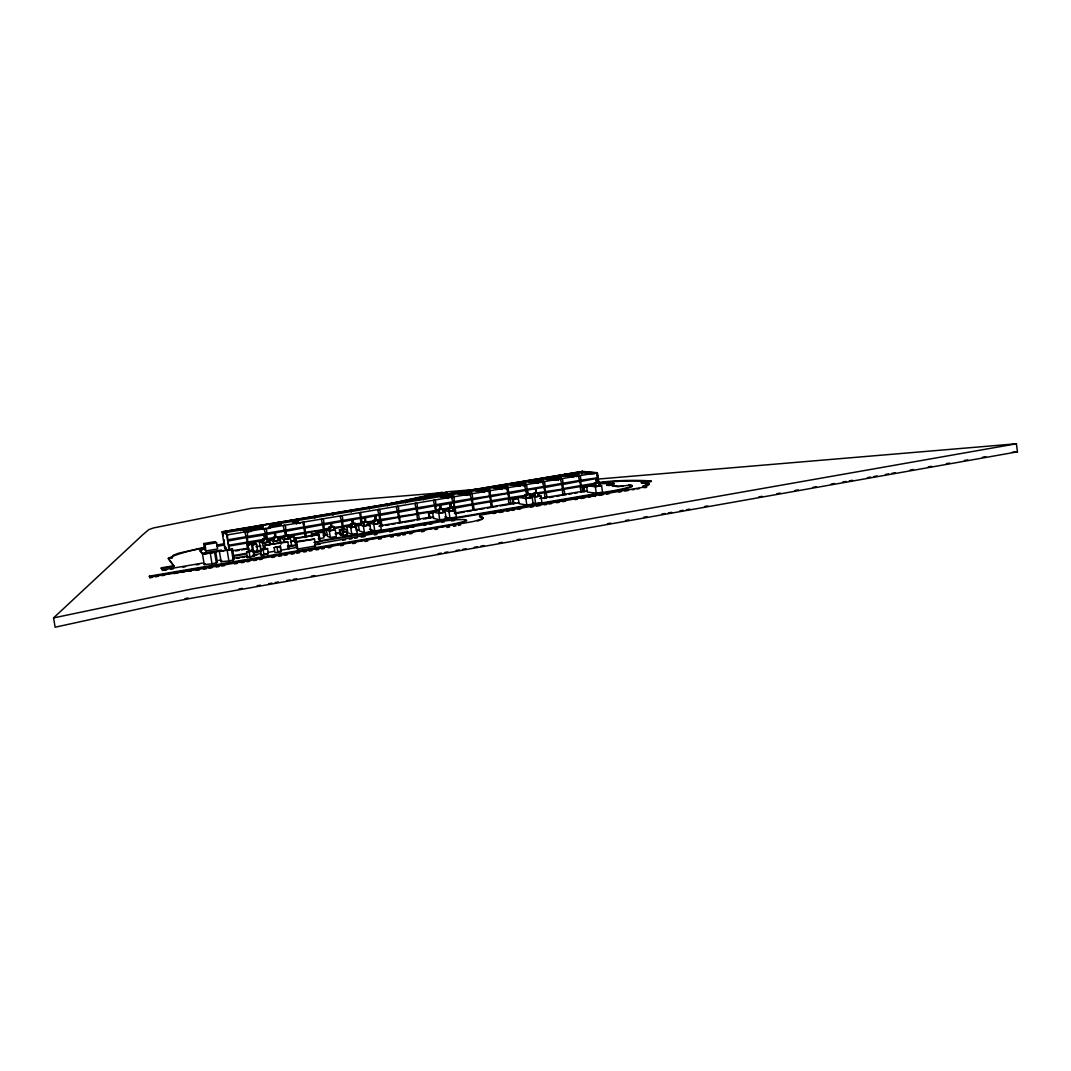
<?xml version="1.0" encoding="UTF-8"?>
<svg xmlns="http://www.w3.org/2000/svg" width="1071" height="1071" viewBox="0 0 1071 1071"><rect width="100%" height="100%" fill="white"/><g stroke="black" fill="none" stroke-linecap="round" stroke-linejoin="round"><path stroke-width="1.5" d="M247.99 542.448L247.187 537.428M247.12 536.999C249.222 529.409 242.18 530.399 246.691 537.08M450.449 497.453L450.958 496.73L451.667 497.48M502.018 487.841L501.335 487.091L497.252 488.617L497.064 487.385L502.888 486.408L504.24 486.595L504.414 487.948M541.498 482.365L540.815 481.615L540.373 482.552M557.696 479.219L557.014 478.469L556.518 479.179M559.236 479.38L558.339 478.71L558.513 479.862M572.543 475.979L571.379 475.711L572.436 476.207M494.293 486.863L495.471 486.676M462.886 493.262L462.203 492.513L458.254 494.012L458.067 492.794L465.122 492.017L465.309 493.249L464.064 493.035M467.304 494.186L467.813 493.463L469.794 494.2M485.297 491.161L486.502 490.96M500.652 487.653L499.581 487.144L500.157 488.122M500.84 487.559L500.974 489.152M541.926 482.526L542.435 481.816L543.117 482.579M547.709 478.135L546.839 477.479L546.786 478.483M518.351 484.681L518.11 483.128L516.717 482.954L510.974 483.918L511.148 485.123L515.633 484.748M533.425 481.415L532.541 480.745L532.715 481.87M580.549 481.12L581.272 485.966M580.495 480.718C581.767 472.713 576.144 475.203 580.107 480.785M228.699 545.715L227.882 540.681M562.703 484.132L563.426 488.992M227.815 540.266L227.347 534.911L222.058 531.778L224.79 548.325L227.092 550.133M562.636 483.731C563.975 475.725 558.165 478.202 562.248 483.797M544.778 487.171L545.5 492.031M544.711 486.756C546.009 478.777 540.346 481.16 544.322 486.823M649.28 484.574L641.355 482.606L651.396 481.535M526.704 489.795C528.083 481.281 522.113 484.788 526.316 489.862M509.421 498.135L509.02 493.584L526.37 490.277M501.723 488.242L500.907 488.028L508.042 487.131L508.631 492.847M490.531 496.328L491.268 501.215M473.047 504.307L472.298 499.407M472.231 498.992C473.77 491.013 467.746 493.222 471.829 499.059M453.984 502.5L454.733 507.413M453.515 502.152C449.231 496.85 455.51 493.624 453.917 502.085M436.339 510.519L435.589 505.606M435.522 505.191C437.142 497.667 430.957 498.872 435.121 505.258M398.559 511.858L399.322 516.798M398.091 511.51C393.833 506.074 399.818 503.075 398.492 511.443M379.857 514.589C381.624 507.092 375.198 508.163 379.455 514.656M361.985 523.13L361.61 518.484L379.509 515.071M361.141 517.748L360.659 512.487M343.202 526.316L342.412 521.336M342.345 520.921C344.032 513.009 337.646 514.87 341.93 520.988M341.997 521.416L323.897 524.803L324.326 529.502M323.054 524.188C318.743 517.855 325.156 516.342 323.469 524.107M323.121 524.603L304.994 528.057L305.369 532.715M304.512 527.32L304.03 522.005M286.332 535.942L285.529 530.948M285.047 530.6C280.656 524.857 287.148 522.179 285.462 530.533M285.114 531.015L266.826 534.496L267.201 539.195M534.79 481.441L535.969 481.481M539.904 482.419L539.329 481.441L539.061 482.566M484.092 491.067L483.289 490.17L483.463 491.308M495.806 486.85L496.904 486.662M445.951 496.368L447.143 496.409M574.136 475.979L575.314 476.019M515.807 484.574L514.83 483.864L514.964 485.632L519.261 485.337M570.883 476.06L570.107 475.163L570.267 476.3M444.96 496.475L444.599 495.512L443.943 496.435M483.69 491.321L479.473 491.602L479.286 489.621L478.175 489.808L478.857 490.558L486.435 489.594L486.622 490.826L485.31 490.625M503.223 487.907L504.347 487.72M525.151 485.806L524.803 484.828L524.134 485.765M559.745 479.299L560.936 479.339M451.788 497.453L453.006 497.493M477.8 490.076L477.452 489.112L476.796 490.036M280.883 551.739L280.374 546.103L274.149 547.576L274.966 552.663L280.883 551.739L280.374 546.103M490.464 495.913L489.969 490.732M417.047 508.31C418.774 500.786 412.429 501.978 416.646 508.377M417.877 513.652L417.114 508.725M380.7 519.957L379.924 515.004M261.056 555.046L268.379 553.64L267.563 548.553L260.614 549.383L261.056 555.046L268.379 553.64M266.331 533.76C268.419 526.611 261.525 526.731 265.903 533.827M247.106 557.429L254.47 556.01L253.64 550.936L246.705 551.766L247.106 557.429L254.47 556.01M299.626 522.648L299.09 523.398L292.744 520.693L293.253 519.971L300.362 523.184L293.253 519.971M297.564 522.996L291.245 520.305L290.723 521.028L297.028 523.746M293.976 520.493L292.744 520.693M466.715 520.667L461.28 522.956L449.084 525.486L149.512 576.854L149.391 576.171L448.99 524.817C486.796 517.601 453.194 519.114 440.529 521.711L314.727 544.416M223.959 542.127L224.026 539.65M246.758 537.495L228.324 541.002M247.642 542.943L228.766 546.13M265.983 534.255L266.786 539.262M304.151 527.802L285.957 531.27M305.021 533.211L287.871 536.504M323.978 529.998L305.436 533.144M342.854 526.798L334.125 528.659M360.793 518.23L342.814 521.657M361.637 523.612L360.164 524.255M380.352 520.439L377.849 521.256M398.158 511.925L380.312 515.325M398.988 517.28L381.142 520.693L381.878 525.419L380.714 525.633M416.713 508.792L398.934 512.179M417.529 514.134L399.389 517.213M435.187 505.673L417.489 509.046M436.004 511.001L417.944 514.067M453.582 502.567L454.332 507.48M454.399 507.882L452.913 508.524M471.896 499.474L454.332 502.821M472.699 504.789L455.148 508.149L456.407 517.065L449.967 518.163L444.76 516.905M490.13 496.395L472.646 499.729M490.933 501.697L473.101 504.709M508.297 493.329L490.879 496.649M509.086 498.617L491.669 501.951L492.379 506.623M544.376 487.238L526.771 490.21M545.166 492.499L537.762 494.133M562.315 484.199L545.099 487.479M563.092 489.46L545.875 492.754C548.66 498.751 543.707 499.287 544.724 492.941M580.161 481.187L563.025 484.453M580.937 486.435L563.48 489.393M597.939 478.188L580.87 481.441M568.166 475.778L563.4 476.354L563.226 475.149L568.902 474.185L570.441 474.346L570.615 475.551M521.162 484.681L522.019 484.534M448.267 496.409L447.143 496.583L448.227 497.091M565.675 474.908L566.653 474.962M576.8 476.649L575.729 476.14L576.827 475.966M248.539 531.778L248.338 530.6L247.829 531.765M523.398 485.765L523.224 484.614L522.728 485.739M552.449 478.268L553.279 478.121M554.738 479.326L554.35 478.188L554.296 479.393M463.971 493.129L464.988 493.169M469.272 494.922L465.055 495.204L464.854 493.959C468.496 494.561 463.971 491.937 465.564 494.32M596.627 479.192L1016.406 443.782L1017.45 451.828L194.132 597.752L163.622 603.509L55.13 627.218L53.55 617.913L142.684 534.817L148.815 529.61L153.394 527.976L251.257 508.337L446.902 492.365M577.577 476.086L578.581 476.14M470.075 494.159L471.106 494.213M488.189 491.12L489.983 490.746M419.149 499.032L419.537 499.675M482.459 519.047C485.699 516.811 476.97 517.588 480.21 516.115M246.183 530.292L246.009 529.194M233.157 559.986L234.188 559.383L232.501 548.995L219.408 551.337L221.108 561.74L228.899 560.936L233.157 559.986L231.47 549.584L232.501 548.995M205.498 547.696C192.834 550.066 179.272 552.904 168.334 558.299L172.016 558.219L173.181 555.287L178.161 553.346L205.404 547.094M221.108 561.74L222.166 561.124M216.315 562.877L217.4 562.248L215.699 551.86L202.539 554.202L204.253 564.618L212.018 563.828L216.315 562.877L214.615 552.449L215.699 551.86M245.406 529.221L245.594 530.386M204.253 564.618L205.364 564.002M339.413 529.797L344.407 528.94L339.413 529.797L340.163 534.616L341.1 534.148M480.584 519.971L481.682 519.489M201.683 550.307L200.076 551.15L202.861 553.841L221.764 550.936M246.343 537.963L247.575 542.515M550.387 478.951C550.855 475.912 549.088 481.803 546.063 479.259L545.875 478.054L551.578 477.104L553.064 477.251L553.252 478.469M247.214 543.399L247.99 548.205M485.016 488.617L475.778 489.822L475.966 491.04L480.357 490.665M514.964 485.632L519.77 484.628M531.497 481.709C531.926 478.67 530.694 483.771 528.646 482.191L528.458 480.973L535.62 480.183L535.808 481.401L534.362 481.227M294.873 538.994L295.395 542.221M294.284 539.208L296.198 542.636M492.299 506.663L491.161 506.824L490.505 502.138M646.844 485.832L648.102 485.364M295.676 539.396L295.757 539.637M539.824 481.883L539.637 480.651L538.178 480.477L532.407 481.455L532.582 482.673L537.147 482.285M419.832 498.711L422.242 497.921M472.271 505.231L472.94 509.93L474.172 509.742M303.722 528.271L304.954 532.796M455.777 512.889L454.733 513.049M508.056 487.72L506.396 487.921L506.342 488.965M304.579 533.679L305.181 537.495M512.085 483.155L513.277 482.967M342.399 527.267L342.707 529.154M441.265 495.043L442.47 494.856M379.897 520.908L381.356 529.877L374.796 530.988L369.535 529.181M360.552 512.54L359.481 512.701L360.74 517.815M369.254 507.119L370.459 506.931L370.66 508.23M351.047 510.171L352.265 509.983L352.466 511.295M471.414 499.943L472.646 504.374M304.017 522.032L302.758 522.22L304.084 527.387M489.648 496.864L490.879 501.282M507.801 493.798L509.033 498.202M543.881 487.693L545.112 492.098M596.44 483.075L597.323 482.927L596.186 479.219L596.44 483.075L597.323 482.927M579.652 481.655L580.884 486.033M595.878 479.313L596.775 479.165M597.431 478.657L598.02 482.646M527.119 494.815L528.03 494.668L527.454 490.866L526.557 491.027L527.695 494.762L527.454 490.866M536.477 493.276L535.902 489.487M562.596 489.929C561.74 496.248 566.505 495.699 563.801 489.715M440.81 509.475L440.583 505.552L439.659 505.713L440.81 509.475L440.583 505.552M450.409 507.815L451.333 507.654L450.744 503.839L449.82 503.986L450.409 507.815L451.333 507.654M203.718 549.102L199.969 550.534L202.861 553.841M439.659 505.713L440.609 509.435L453.729 507.092M340.35 530.158L345.692 529.422L340.35 530.158L341.114 534.991L342.372 534.657M375.399 520.533L376.336 520.372L375.734 516.503L374.796 516.664L375.399 520.533L375.345 516.61M352.453 523.853L353.39 523.692L352.787 519.837L351.85 519.997L352.453 523.853L353.39 523.692M331.059 527.066L331.997 526.905L331.394 523.05L330.457 523.21L331.059 527.066L330.845 523.103M365.01 518.364L365.064 522.273L364.461 518.418L365.398 518.257L366.014 522.113M285.636 535.741L286.6 535.567L285.435 531.738L285.636 535.741L286.6 535.567M265.474 539.155L264.51 539.315L263.881 535.406L264.845 535.246L265.474 539.155L264.309 535.299M275.086 537.522L276.05 537.361L275.421 533.465L274.457 533.626L275.086 537.522L276.05 537.361M285.97 531.671L285.006 531.845M644.207 487.747L646.616 487.332L642.787 486.301L649.227 483.637L641.355 482.606M260.24 549.959L267.563 548.553M246.276 552.341L253.64 550.936M424.21 497.426L426.432 496.931M202.539 554.202L214.615 552.449M219.408 551.337L231.47 549.584M53.55 617.913L192.673 588.822L1016.406 443.782M478.362 489.179L448.374 491.709L418.707 498.778L421.572 499.247M428.882 496.409L431.278 495.9M433.661 495.391L436.084 494.869M438.454 494.374L440.864 493.851M381.838 505.485L442.189 492.232M384.422 504.936L442.269 492.754M389.603 531.845L392.749 531.203M405.24 528.632L408.346 527.99M458.308 525.419L460.637 524.964M274.149 547.576L280.067 546.652M185.055 598.609L188.228 598.02M453.542 526.316L455.938 525.861M598.89 483.182L597.337 472.713L582.169 471.374L582.035 473.275M239.061 588.956L242.341 588.367M257.147 585.757L260.44 585.168M268.66 583.708L271.954 583.133M275.247 582.544L278.527 581.968M286.76 580.509L290.04 579.92M293.334 579.344L296.627 578.755M311.42 576.131L314.713 575.555M438.079 553.707L441.359 553.118M444.652 552.542L447.946 551.953M456.166 550.494L459.459 549.918M462.752 549.329L466.032 548.754M474.266 547.294L477.546 546.705M480.839 546.13L484.132 545.541M498.939 542.93L502.219 542.341M517.025 539.717L520.319 539.141M607.485 523.692L610.778 523.117M625.584 520.493L628.878 519.904M643.671 517.28L646.964 516.704M661.771 514.08L665.064 513.504M668.344 512.915L671.637 512.326M679.857 510.88L683.151 510.291M686.444 509.716L689.724 509.127M704.531 506.503L707.824 505.927M758.817 496.89L762.097 496.315M776.903 493.691L780.197 493.102M795.003 490.478L798.283 489.902M813.09 487.278L816.383 486.689M831.176 484.079L834.47 483.49M842.703 482.03L845.983 481.455M849.276 480.866L852.57 480.29M867.363 477.666L870.656 477.077M873.949 476.501L877.243 475.912M885.463 474.453L888.756 473.877M892.036 473.288L895.329 472.713M910.136 470.089L913.429 469.5M928.222 466.889L931.516 466.3M946.322 463.676L949.602 463.1M964.409 460.476L967.702 459.887M982.509 457.263L985.789 456.688M217.212 544.952L224.468 543.707M217.319 545.554L224.575 544.322M236.892 558.419L239.609 557.951M242.314 557.482L245.018 557.027M254.483 555.407L257.187 554.939M317.498 544.63L320.162 544.175M342.707 540.306L345.357 539.864M349.32 539.182L351.957 538.726M354.608 538.271L357.245 537.829M361.195 537.147L365.144 536.477M374.355 534.898L376.979 534.442M297.765 549.021L315.61 545.956L314.526 539.074L295.636 541.591L296.734 548.459L297.765 549.021L296.667 542.127L295.636 541.591M149.391 576.171L149.86 577.028L199.246 569.25L472.78 521.617A37.351 3.2 -8.7 0 0 479.058 519.823C490.464 516.49 471.521 516.45 484.427 514.401L646.523 486.703L642.787 486.301M149.512 576.854L149.967 577.724L152.631 577.269M155.308 576.814L157.973 576.359M161.962 575.676L164.626 575.207M173.917 573.614L177.893 572.931M203.584 569.223L206.395 568.741M209.193 568.259L212.004 567.777M216.222 567.054L219.02 566.572M221.817 566.09L224.615 565.608M234.402 563.935L237.2 563.453M241.377 562.73L244.161 562.262M246.946 561.78L249.73 561.298M253.907 560.588L256.679 560.106M259.463 559.638L262.234 559.156M271.94 557.496L274.698 557.014M278.848 556.304L281.606 555.836M284.377 555.354L287.135 554.885M291.272 554.176L294.03 553.694M296.774 553.225L299.532 552.756M303.655 552.047L306.4 551.578M309.144 551.096L311.889 550.628M315.999 549.932L318.743 549.45M321.474 548.981L324.218 548.513M328.315 547.817L331.046 547.348M340.591 545.701L343.322 545.233M352.841 543.599L355.559 543.131M365.05 541.511L367.755 541.042M378.572 539.182L381.276 538.726M390.714 537.106L393.405 536.638M397.435 535.942L400.126 535.487M402.816 535.018L405.494 534.563M409.524 533.867L412.201 533.412M421.572 531.805L424.236 531.35M434.92 529.516L437.584 529.047M446.902 527.454L449.552 526.999M329.212 526.972L333.791 526.53L334.326 529.931L330.39 530.6L329.212 526.972L333.791 526.53M355.023 526.49L355.733 526.718L351.114 527.16L350.578 523.773L355.197 523.317L356.228 530.493L358.852 530.051M350.578 523.773L355.197 523.317M262.69 539.208L267.214 538.793L267.763 542.234L263.747 542.917L262.69 539.208L263.747 542.917M273.266 537.414L277.804 536.999L278.353 540.44L274.337 541.123L273.266 537.414L274.337 541.123M283.802 535.634L288.353 535.205L288.902 538.646L284.899 539.329L283.802 535.634L284.899 539.329M363.176 522.193L367.835 521.738L368.37 525.151L364.435 525.821L363.176 522.193L364.435 525.821M373.498 520.439L378.17 519.997L378.706 523.384L374.783 524.054L373.498 520.439L374.783 524.054M438.307 509.461L443.059 508.993L443.581 512.366L439.712 513.036L438.815 512.835L438.307 509.461L443.059 508.993M448.454 507.748L453.22 507.279L453.743 510.653L449.887 511.309L448.963 511.108L448.454 507.748L453.22 507.279M525.111 494.762L529.984 494.267L530.48 497.613L526.704 498.256L525.607 498.095L525.111 494.762L529.984 494.267M533.88 493.276L538.753 492.78L539.262 496.127L535.487 496.77L534.375 496.609L533.88 493.276L538.753 492.78M229.02 545.166L247.053 542.14M248.298 541.899L267.214 538.793M267.496 538.686L304.378 532.407M305.65 532.22L323.911 529.583M324.607 529.007L330.819 527.923M333.924 527.401L342.787 526.383M343.47 525.807L350.686 524.549M352.747 524.201L361.583 523.197M362.252 522.621L380.285 520.024M380.955 519.435L398.921 516.865M399.577 516.302L417.476 513.719M418.105 513.129L435.937 510.586M436.593 510.037L439.605 509.488M454.974 506.918L472.083 504.013M473.275 503.812L490.317 500.933M491.495 500.733L508.471 497.854M509.622 497.627L527.106 495.137M529.676 494.226L534.616 493.396M535.607 493.222L544.483 491.723M545.715 491.549L563.025 489.059M563.627 488.51L580.254 485.658M581.473 485.484L599.332 482.526L599.814 485.832L596.092 486.475L594.86 486.341L594.365 483.034L599.332 482.526M259.222 541.203L262.596 543.251L263.68 549.959L260.293 547.79L259.222 541.203L264.51 540.306M270.441 544.363L269.651 539.423L272.944 538.874M281.097 544.242L280.04 537.669L284.98 536.825M326.36 529.703L329.333 530.908L335.29 529.904L336.334 536.504L330.377 537.522L327.391 536.25L326.36 529.703L330.778 528.954M346.79 526.249L350.766 527.695L356.268 526.758L357.312 533.371L351.81 534.309L347.821 532.782L346.79 526.249L352.212 525.339M367.393 524.147L369.977 525.004L371.021 531.644L364.448 532.756L359.361 530.908L358.33 524.388L363.176 523.572M369.026 525.928L368.518 522.661L374.957 521.577M432.443 511.831L438.775 513.33L445.228 512.233L446.246 518.806L439.793 519.904L433.447 518.297L432.443 511.831L438.802 510.747M448.803 509.06L442.47 510.131L448.963 511.59L455.403 510.506L452.765 509.916M529.047 496.971L532.18 497.453L533.157 503.972L526.838 505.043L519.087 503.705L518.123 497.305L524.348 496.248M529.877 495.311L532.983 494.775M598.569 485.337L601.554 485.672L602.504 492.138L596.279 493.195L587.417 492.071L586.48 485.712L595.583 485.002M248.07 542.863L260.106 541.216M261.163 541.042L262.208 540.855M267.268 539.61L271.914 539.208M278.206 538.151L284.498 537.08M324.393 529.931L326.869 529.891M343.269 526.731L347.794 526.343M349.856 525.995L351.917 525.647M355.01 525.125L359.133 524.429M368.611 522.822L371.691 522.3M443.836 510.064L447.879 509.381M508.605 499.073C507.721 505.552 512.594 504.776 509.809 498.872L518.752 497.359M519.743 497.185L523.706 496.516M530.855 495.311L531.832 495.137M532.822 494.976L534.804 494.641M581.325 486.368L587.484 485.699M588.461 485.538L595.275 484.373M205.94 550.936L217.6 548.968L216.583 542.729L215.191 541.618L203.637 543.573L204.655 549.758L205.94 550.936L204.922 544.697L203.637 543.573M224.696 547.696L226.155 547.442M253.345 549.865L248.967 550.614L247.776 549.784L246.866 544.122L255.795 542.97L250.065 543.64M287.979 537.214L293.735 536.531L294.445 541.016L290.455 541.685M358.879 525.178L354.97 525.848L359.454 525.379M433.768 517.293L429.203 517.775L428.52 513.357L433.661 512.487M512.393 499.14L518.31 498.417L512.393 499.14L513.049 503.504L513.919 503.651L513.263 499.273M587.176 491.187L583.695 491.482L583.052 487.144L588.006 486.301M288.42 537.428L293.735 536.531M428.52 513.357L433.099 512.875M583.052 487.144L587.765 486.636M246.866 544.122L248.044 544.911L255.514 543.573L256.625 544.296L257.696 550.869L253.626 551.565L252.569 544.978L251.471 544.269L252.528 550.815M311.34 534.027L317.284 533.827L311.34 534.027L311.768 536.691M323 532.193L317.257 533.171L315.624 532.461L321.34 531.484L323 532.193L323.897 537.843L318.154 538.82M263.252 542.649L267.763 542.234M284.351 539.061L287.015 538.606M363.712 525.593L368.37 525.151M202.754 553.198L221.349 550.052L222.621 551.083M252.569 544.978L256.625 544.296M262.596 543.251L269.316 542.1L269.758 544.791M269.651 539.423L273.199 541.444L279.919 540.306L280.348 542.984M280.04 537.669L283.775 539.65L290.469 538.512L291.54 545.206L287.523 545.889M358.33 524.388L363.404 526.129L369.977 525.004M368.518 522.661L373.766 524.362L380.325 523.25L377.648 522.407M518.123 497.305L525.861 498.537L532.18 497.453M529.917 496.315L534.657 497.038L540.962 495.967L541.939 502.473L535.62 503.544L532.461 503.022M586.48 485.712L595.329 486.729L601.554 485.672M609.171 485.672L606.936 484.828L614.125 483.329L600.416 483.704M294.726 538.204L295.556 538.619L296.627 545.34L295.797 544.898L294.726 538.204L319.104 534.603L320.175 541.324L313.897 542.395M598.542 482.512C616.16 480.236 633.751 479.942 651.302 480.919M607.029 485.431L614.219 483.931L613.375 483.838M295.556 538.619L319.104 534.603M598.622 483.101C615.879 480.852 633.122 480.611 650.284 481.428M232.032 550.802L247.441 548.298M255.929 546.745L260.949 545.996M264.778 549.517L264.122 545.42L286.961 541.538L287.831 541.993L288.929 548.821M323.442 535.366L327.873 534.603M335.25 533.358L340.002 532.434M345.545 531.604L347.017 531.35M379.214 525.874L429.966 517.239M454.385 513.089L514.147 502.915M539.784 498.443L584.217 491M291.339 541.23L294.445 541.016M425.441 518.551L426.874 518.297M429.203 517.775L433.059 517.119M513.049 503.504L515.566 503.075M235.5 550.989L239.101 550.374M241.524 549.959L248.726 548.727M264.122 545.42L287.831 541.993M323.549 535.995L325.022 535.741M335.343 533.987L339.159 533.345M379.321 526.504L382.896 525.888M386.002 525.366L389.509 524.763M392.227 524.308L395.333 523.773M398.238 523.277L402.589 522.541M404.597 522.206L414.169 520.573M417.061 520.078L419.952 519.582M423.46 518.993L428.4 518.15M454.68 513.678L464.506 512.005M467.358 511.523L471.642 510.787M474.279 510.345L477.546 509.783M480.196 509.327L484.052 508.671M487.318 508.123L491.576 507.4M492.995 507.159L497.038 506.463M500.09 505.94L510.01 504.254M511.416 504.013L518.966 502.794L518.083 502.647M543.814 498.51L546.625 498.028M549.423 497.546L553.627 496.837M556.425 496.355L559.812 495.779M562.007 495.404L566.198 494.695M568.996 494.213L571.78 493.744M574.565 493.276L577.349 492.794M580.522 492.258L584.311 491.616M606.936 484.828L620.055 486.261L630.846 485.056A33.094 2.637 -8.3 0 1 614.352 490.531L320.001 540.775M623.001 486.395L620.055 486.261M641.449 483.235L643.658 482.847M645.867 482.472L648.075 482.097M296.667 542.127L314.526 539.074M161.306 567.844L173.837 565.702L173.944 566.372L161.413 568.514L161.306 567.844L162.752 570.589M233.197 555.581L245.139 553.546M253.077 552.194L261.003 550.842M288.635 546.13L296.506 544.778M233.304 556.251L245.246 554.216M253.184 552.85L261.11 551.498M288.742 546.786L296.6 545.434M316.199 542.1L614.446 491.161A33.094 2.651 -8.3 0 0 631.703 485.846M411.451 527.347L413.888 526.932M423.634 525.272L426.057 524.857M429.712 524.228L432.135 523.813M162.631 569.919L202.714 563.065M493.289 513.558L495.779 513.129M499.528 512.487L503.263 511.844M506.998 511.202L509.488 510.787M511.978 510.358L514.468 509.93M518.19 509.301L520.68 508.872M530.6 507.172L533.077 506.757M536.785 506.114L540.494 505.485M544.188 504.843L546.665 504.428M549.128 503.999L551.592 503.584M556.518 502.741L558.982 502.326M562.663 501.697L565.127 501.268M574.94 499.595L577.389 499.18M581.058 498.55L584.726 497.921M588.394 497.292L590.844 496.877M593.28 496.462L595.717 496.034M599.372 495.418L603.027 494.789M606.681 494.173L609.104 493.744M618.824 492.084L621.247 491.669M624.875 491.054L628.503 490.438M632.131 489.808L634.554 489.407M636.964 488.992L639.387 488.577M232.715 558.433L247.615 555.889M253.024 554.965L261.123 553.573M267.643 552.462L274.189 551.351M280.736 550.226L297.377 547.375M164.091 570.361L166.768 569.906M170.798 569.21L173.475 568.755M182.833 567.148L185.511 566.693M196.18 564.872L198.831 564.417M582.343 471.387L222.299 531.752L223.384 535.687M262.69 525.419L263.319 529.342L262.382 528.846L261.752 524.937L269.557 524.268L270.187 528.19L267.442 528.646M450.784 496.85L450.596 495.619L441.64 497.225L440.476 496.998L440.288 495.779L446.125 494.802L447.303 495.016L447.491 496.234M497.814 487.787L493.597 488.081L493.41 486.863L499.18 485.886L500.518 486.073L500.706 487.292L499.367 487.104L499.18 485.886M247.736 529.864L247.535 528.619L263.279 525.968M269.437 524.937L280.415 523.09L281.325 524.67L268.741 526.785M440.288 495.779L447.303 495.016M465.122 492.017L458.067 492.794M475.778 489.822L482.847 489.045L483.034 490.264M500.518 486.073L493.41 486.863M510.974 483.918L518.11 483.128M535.62 480.183L528.458 480.973M553.064 477.251L545.875 478.054M563.226 475.149L570.441 474.346M223.678 532.93L259.972 526.838M269.865 525.178L291.325 521.577M294.619 521.015L441.466 496.355M446.406 495.525L494.253 487.492M499.206 486.662L512.407 484.44L511.898 483.476L512.889 483.516M517.36 483.61L532.207 481.12M535.513 480.571L563.56 475.859M568.5 475.029L581.7 472.806L594.231 473.958M247.535 528.619L262.355 526.571M270.106 525.272L281.124 523.424M440.476 496.998L450.596 495.619M472.244 494.427L472.057 493.182L462.859 494.815L461.628 494.601L461.427 493.37L467.304 492.392L468.549 492.593L468.737 493.825M511.148 485.123L513.799 484.641M515.405 484.828L514.803 484.534L520.56 483.436L521.979 483.623L522.166 484.842M554.524 479.406L550.146 479.728L549.959 478.496L555.702 477.532L557.228 477.693L557.402 478.924L555.889 478.75L555.702 477.532M572.048 476.461L567.63 476.782L567.443 475.564L573.172 474.6L574.739 474.761L574.913 475.979M243.452 530.185L245.192 532.394L243.452 530.185L249.623 529.154L251.216 530.065L251.431 531.336L248.311 531.859M458.254 494.012L462.391 493.731M461.427 493.37L468.549 492.593M479.286 490.371L486.435 489.594M497.064 487.385L504.24 486.595M514.776 484.413L521.979 483.623M528.646 482.191L532.943 481.883M532.407 481.455L539.637 480.651M549.959 478.496L557.228 477.693M567.443 475.564L574.739 474.761M250.882 529.342L261.9 527.481M271.204 525.928L274.337 525.392M277.469 524.87L281.325 524.67M249.918 529.958L262.556 527.829M446.781 496.998L447.986 497.225L448.173 498.47L446.968 498.243L446.781 496.998L452.725 496.007L453.943 496.221L454.131 497.48M464.854 493.959L472.057 493.182M483.048 492.178L482.86 490.933L488.751 489.942L490.076 490.143L490.277 491.388M520.252 486.341L518.833 486.154L518.645 484.922L524.482 483.945L525.915 484.119L526.102 485.364M536.424 481.937L537.896 482.111L538.084 483.342L536.598 483.168L536.424 481.937L542.234 480.959L543.72 481.133L543.907 482.365M558.741 479.875L554.309 480.183L554.122 478.951L559.905 477.987L561.458 478.148L561.632 479.38M567.63 476.782L570.495 476.3M571.927 477.224L571.753 475.993L577.51 475.029L579.116 475.176L579.291 476.408M244.991 531.109L251.216 530.065M444.88 497.841L444.693 496.609L443.501 496.382L443.689 497.613L444.88 497.841L453.943 496.221M482.86 490.933L490.076 490.143M497.252 488.617L501.509 488.322M500.786 487.921L508.042 487.131M525.915 484.119L518.645 484.922M537.896 482.111L543.72 481.133M554.122 478.951L561.458 478.148M571.753 475.993L579.116 475.176M228.123 539.717L246.169 536.705M247.414 536.464L265.461 533.519M266.625 533.224L284.471 530.212M285.756 530.025L303.562 527.026M304.793 526.812L322.518 523.813M323.75 523.612L341.395 520.626M342.626 520.426L360.191 517.454M361.409 517.253L378.906 514.294M380.111 514.067L397.502 511.135M398.747 510.947L416.097 508.029M417.288 507.788L434.652 504.95M435.763 504.709L452.913 501.777M454.158 501.603L471.28 498.711M472.472 498.51L490.076 495.98M490.679 495.404L508.23 492.914M508.845 492.365L525.7 489.501M526.932 489.313L543.76 486.475M544.925 486.274L561.686 483.449M562.851 483.249L579.531 480.437M580.696 480.236L597.872 477.786M204.922 544.697L216.583 542.729M247.629 537.749L265.554 534.71M435.951 505.927L453.1 503.035M216.918 546.304L222.996 545.273M343.189 535.594L342.559 532.006L346.937 531.671L347.446 534.911L343.189 535.594L347.446 534.911M346.937 531.671L342.559 532.006M278.232 551.632L281.178 551.163M181.668 572.369L184.078 572.008M441.854 522.193L444.331 521.845M218.645 560.334L220.8 560.026M597.337 472.713L596.574 472.793L597.243 477.412M188.911 571.312L191.307 570.977M196.14 570.334L199.353 569.946M451.306 520.948L454.532 520.613M535.326 489.541L536.236 489.393M449.82 503.986L450.744 503.839M374.796 516.664L375.734 516.503M364.461 518.418L365.398 518.257M351.85 519.997L352.787 519.837M330.457 523.21L331.394 523.05M274.457 533.626L275.421 533.465M263.881 535.406L264.845 535.246M340.163 534.616L341.85 534.456M1012.443 452.23L1017.45 451.828M381.758 504.936L389.71 504.441M341.114 534.991L343.122 534.965L342.359 530.118M530.801 480.036C527.414 482.03 531.859 479.487 530.065 482.365M480.129 490.759L479.554 489.782L480.638 490.036M461.159 493.53L460.972 492.299L462.163 493.731M567.777 476.033L567.215 475.069L568.192 475.109M517.855 485.15L517.28 484.172L518.27 484.212M294.793 542.448L295.476 542.462M295.596 542.863L296.279 542.89M536.932 482.365L536.357 481.388L537.361 481.428M595.61 472.86L581.526 471.615L223.478 531.685L227.882 534.724M612.411 486.033L619.025 486.77M630.939 485.672L628.623 484.802M539.262 496.127L538.137 495.967L537.642 492.633M529.382 497.453L530.48 497.613M537.776 495.498L540.962 495.967M482.847 489.045L481.562 488.845L481.749 490.063M442.671 512.179L443.581 512.366M293.146 521.39C295.194 521.738 288.675 521.631 297.028 522.996M292.704 522.099L296.493 523.732M497.587 487.774L497.225 486.81L498.229 486.863M482.164 491.107L481.709 490.357L482.66 489.996M514.294 483.543L513.585 484.534M505.057 488.858L504.695 487.881L505.726 487.921M319.265 540.895L320.175 541.324M441.828 496.248L441.493 495.284L442.497 495.338M564.27 475.685L563.935 474.734L564.993 475.002M314.499 545.42L315.61 545.956M268.593 523.799L269.557 524.268M269.223 527.695L270.187 528.19M277.469 538.981L279.919 540.306M267 540.748L269.316 542.1M252.662 543.144L253.881 543.921M256.571 550.119L257.696 550.869M285.903 536.022L284.672 531.484M291.245 520.305L291.968 520.827M248.459 543.144L248.847 545.259M227.574 549.972L224.642 547.656L225.111 546.264M450.382 496.797L449.325 497.453M418.279 514.348C420.863 520.332 416.646 521.108 417.074 514.602M548.312 478.496C550.869 478.724 545.768 475.042 547.535 479.433M473.436 504.99L474.158 509.716M168.334 558.299L173.837 565.702M168.442 558.928L170.49 561.699M170.905 562.262L172.833 564.872M173.06 565.167L173.944 566.372M161.413 568.514L162.551 570.294M527.079 490.491L527.2 491.228M581.633 486.649C584.311 492.593 579.933 493.236 580.428 486.903M149.86 577.028L149.967 577.724M210.304 553.372L212.018 563.828M248.137 528.967L248.338 530.225M248.044 544.911L248.967 550.614M249.168 551.993L249.985 557.094M241.698 529.891C242.073 527.508 238.779 528.753 240.533 530.64M229.221 546.451L229.783 549.892M229.207 550.467L226.704 535.018L597.163 472.699L598.85 484.119M227.199 550.507L228.899 560.936M287.804 534.951L288.166 537.24M285.435 531.738L286.171 535.687M287.617 545.621L288.059 548.339M283.775 539.65L284.203 542.328M280.415 523.09L280.615 524.335M278.929 523.639C279.852 521.845 276.666 521.979 277.63 523.465M275.622 537.468L275.006 533.572L275.515 537.414M277.041 547.241L277.858 552.315M273.199 541.444L273.627 544.122M267.71 539.931L268.045 542.006M264.898 545.902L265.34 548.633M260.347 526.758C261.27 524.964 258.071 525.098 259.048 526.584M263.131 549.61L263.948 554.698M329.855 527.2L330.39 530.6M329.333 530.908L330.377 537.522M324.794 530.252L325.008 535.152L323.536 530.466M322.679 525.071L323.335 529.194M315.865 517.44C316.347 515.057 312.973 516.342 314.713 518.19M318.194 534.215L319.051 539.556M305.851 533.465L306.4 536.879M297.43 520.533C297.925 518.15 294.538 519.435 296.292 521.282M373.766 524.362L374.796 530.988M369.241 507.132L369.535 508.979M367.099 521.523L367.634 524.924M364.85 518.31L365.452 522.179M363.404 526.129L364.448 532.756M360.351 518.699L360.994 522.809M351.194 511.108L351.342 512.032M352.399 519.944L353.002 523.799M352.239 519.904L352.841 523.746M351.275 523.987L351.81 527.387M350.766 527.695L351.81 534.309M346.803 531.336L347.312 534.576M343.657 527.052L343.992 529.101M341.555 521.872L342.198 525.995M334.206 514.361C334.714 511.925 331.515 513.33 333.068 515.097M406.819 502.165C407.315 499.755 404.128 501.148 405.695 502.901M399.764 517.534L399.992 522.394L398.519 517.748M397.689 512.393L398.332 516.49M388.773 505.191C389.161 502.821 386.189 504.133 387.648 505.927M379.054 515.539L379.696 519.636M377.581 520.908L377.943 523.17M375.185 516.57L375.787 520.426M453.917 508.35L454.345 511.162M452.297 507.092L452.805 510.452M449.392 495.391L449.579 496.623M450.382 503.932L450.971 507.761M450.181 503.892L450.771 507.721M449.378 507.935L449.887 511.309M448.963 511.59L449.967 518.163M441.413 495.967L441.64 497.225M439.204 509.649L439.712 513.036M438.775 513.33L439.793 519.904M434.719 506.141L435.335 510.211M429.23 513.531L429.913 517.949M424.772 499.153C425.267 496.81 421.92 498.055 423.661 499.889M416.244 509.261L416.873 513.344M495.873 487.211C495.927 484.534 493.423 486.649 494.909 488.269M488.751 489.942L489.46 495.605M484.172 491.147L484.36 492.379M480.584 490.572L480.772 491.803M478.215 490.17C479.072 488.523 476.006 488.496 476.97 489.996M477.05 490.023L477.224 491.241M467.304 492.392L467.492 493.611M466.113 494.173L466.313 495.418M462.672 493.584L462.859 494.815M460.476 493.155C460.758 490.585 457.531 492.392 459.472 494.226M535.661 489.447L536.223 493.236M533.853 481.629L534.041 482.847M534.991 493.423L535.487 496.77M534.657 497.038L535.62 503.544M527.387 492.553L527.695 494.561M526.892 490.933L527.454 494.722M525.888 490.732L526.49 494.775M526.196 494.909L526.704 498.256M524.482 483.945L524.67 485.176M525.861 498.537L526.838 505.043M516.717 482.954L516.905 484.159M516.168 484.601L516.356 485.819M512.34 484.092L512.527 485.31M506.65 486.93L507.614 492.54M502.152 488.122L502.339 489.353M498.417 487.573L498.604 488.804M577.51 475.029L577.697 476.247M573.333 476.153L573.507 477.385M568.902 474.185L569.076 475.404M568.996 475.725L569.183 476.943M565.809 475.47C566.653 473.784 563.761 473.824 564.591 475.283M564.752 475.296L564.926 476.501M561.806 484.668L562.409 488.684M555.648 479.125L555.836 480.357M551.578 477.104L551.752 478.309M551.471 478.67L551.645 479.888M538.178 480.477L538.352 481.709M596.467 479.246L597.016 483.008M596.186 479.219L596.734 482.981M595.61 483.155L596.092 486.475M595.329 486.729L596.279 493.195M582.169 471.374L582.423 473.061M584.056 487.265L584.699 491.602M581.7 472.806L581.888 474.011M479.165 520.493A37.351 3.213 -8.7 0 1 477.398 521.068M442.711 495.766L443.889 496.034L442.711 495.766M486.622 491.134L487.827 491.402L486.622 491.134M459.098 492.54L460.262 492.821L459.098 492.54"/></g></svg>
